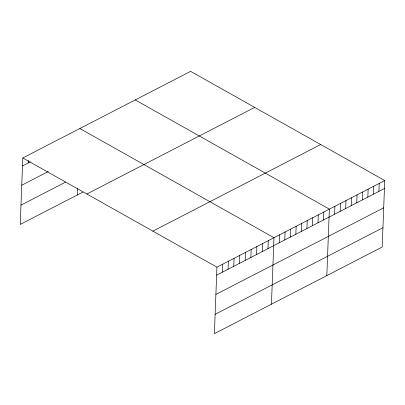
<?xml version="1.0" encoding="UTF-8"?>
<svg xmlns="http://www.w3.org/2000/svg" width="405" height="405" viewBox="0 0 405 405"><rect width="100%" height="100%" fill="white"/><g stroke="black" fill="none" stroke-linecap="round" stroke-linejoin="round"><path stroke-width="0.61" d="M384.75 180.564L216.933 267.178L214.382 333.649L382.199 247.035L384.75 180.564L190.618 71.351L22.801 157.965L20.25 224.436L82.843 192.127M28.203 162.977L28.299 160.527M77.309 194.987L77.552 188.548M222.335 272.185L222.639 264.232M228.04 269.244L228.349 261.291M233.746 266.298L234.055 258.344M239.451 263.351L239.76 255.398M245.157 260.41L245.465 252.452M250.862 257.464L251.171 249.51M256.567 254.517L256.876 246.564M262.273 251.571L262.582 243.618M267.983 248.629L268.287 240.676M271.441 304.201L273.993 237.73L79.861 128.517M279.222 242.823L279.531 234.87M284.761 239.968L285.069 232.014M290.299 237.107L290.608 229.154M295.837 234.252L296.146 226.299M301.376 231.392L301.679 223.439M306.914 228.531L307.218 220.578M312.452 225.676L312.756 217.723M317.991 222.816L318.295 214.863M323.529 219.961L323.833 212.007M326.82 275.618L329.371 209.147L135.24 99.934M334.606 214.24L334.91 206.287M340.139 211.385L340.448 203.431M345.678 208.524L345.986 200.571M351.216 205.669L351.525 197.716M356.754 202.809L357.058 194.856M362.293 199.948L362.596 191.995M367.831 197.093L368.135 189.14M373.369 194.233L373.673 186.28M378.908 191.378L379.212 183.424M22.498 165.918L30.279 161.904M21.759 185.232L48.21 171.578M20.994 205.127L65.6 182.103M86.867 194.005L254.679 107.391M152.872 231.139L320.684 144.524M216.629 275.132L384.446 188.517M215.89 294.44L383.702 207.826M215.126 314.336L382.938 227.721M22.801 157.965L216.933 267.178"/></g></svg>
